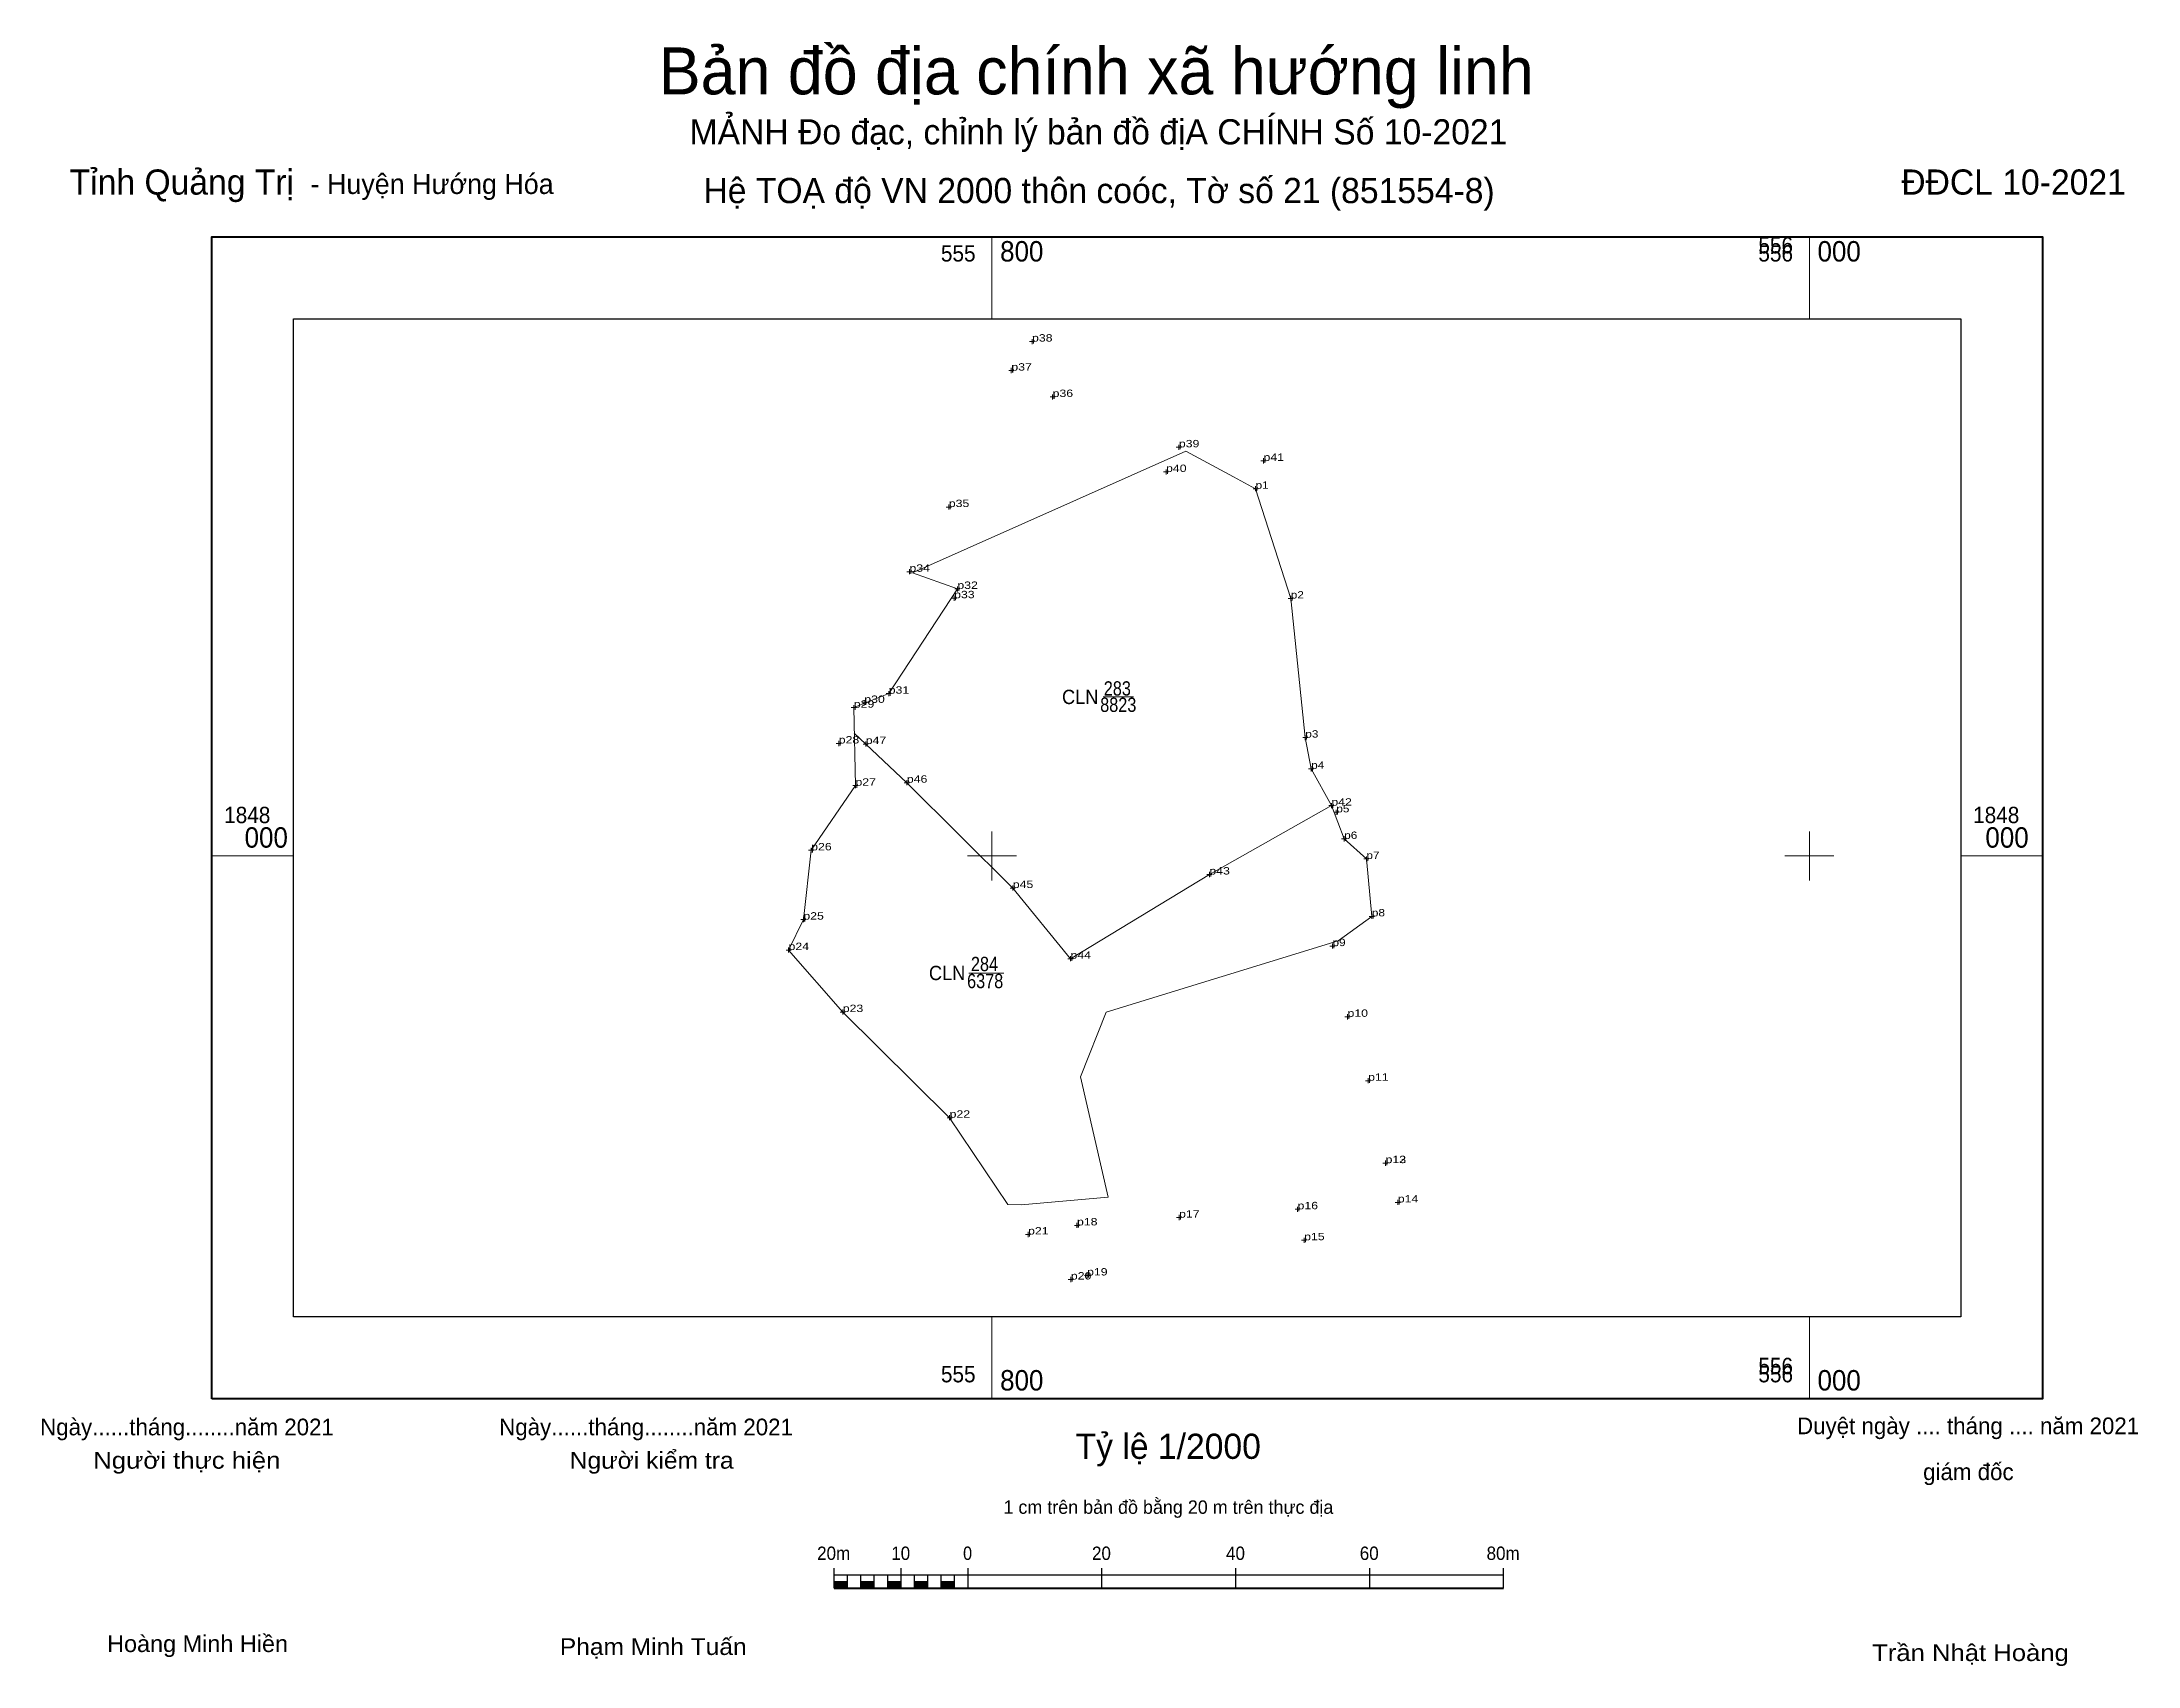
# Model space of a CAD drawing. Header units: metres. Extents: x 554355 to 557717, y 1847780 to 1848413.
# Drawn here: x 555568 to 556080, y 1847802 to 1848199 of the extents above; entities that cross this region are included whole.
import ezdxf
from ezdxf.enums import TextEntityAlignment as Align

# ---------------------------------------------------------------- set-up
doc = ezdxf.new("R2010")
doc.units = ezdxf.units.M
doc.header["$LTSCALE"] = 1.4
doc.linetypes.add('LONG_DASHED', pattern=[7.5, 6, -1.5])
for name, color, linetype, lineweight in [('10', 7, 'LONG_DASHED', 13), ('13', 7, 'Continuous', 13), ('2', 7, 'Continuous', 25), ('63', 7, 'LONG_DASHED', 13), ('7', 7, 'Continuous', 13)]:
    doc.layers.add(name, color=color, linetype=linetype, lineweight=lineweight)
doc.layers.add('12', color=7, linetype='Continuous')

msp = doc.modelspace()

# ---------------------------------------------------------------- hatches: boundary and pattern name
at = {"layer": '2'}
for points in [[(555761.4, 1847820.86), (555764.67, 1847820.86), (555764.67, 1847822.5), (555761.4, 1847822.5)], [(555767.95, 1847820.86), (555771.23, 1847820.86), (555771.23, 1847822.5), (555767.95, 1847822.5)], [(555774.5, 1847820.86), (555777.78, 1847820.86), (555777.78, 1847822.5), (555774.5, 1847822.5)], [(555781.05, 1847820.86), (555784.33, 1847820.86), (555784.33, 1847822.5), (555781.05, 1847822.5)], [(555787.61, 1847820.86), (555790.88, 1847820.86), (555790.88, 1847822.5), (555787.61, 1847822.5)]]:
    msp.add_hatch(color=256, dxfattribs=at).paths.add_polyline_path(points)

# ---------------------------------------------------------------- linework, layer by layer
at = {"layer": '10', "linetype": 'Continuous'}
msp.add_line((555780.59, 1848069.21), (555847.47, 1848098.99), dxfattribs=at)
msp.add_lwpolyline([(555847.47, 1848098.99), (555859.14, 1848092.68), (555864.51, 1848089.79), (555873.12, 1848062.95), (555876.67, 1848028.93), (555878.11, 1848021.29), (555883.05, 1848012.29), (555886.19, 1848004.15), (555891.62, 1847999.25), (555892.96, 1847985.2), (555884.71, 1847979.21), (555827.99, 1847961.76), (555821.68, 1847945.98), (555828.48, 1847916.56), (555807.16, 1847914.65), (555803.93, 1847914.7), (555789.65, 1847935.97), (555763.5, 1847961.81), (555750.24, 1847976.97), (555753.86, 1847984.42), (555755.78, 1848001.36), (555766.6, 1848017.17), (555766.2, 1848036.25), (555774.74, 1848039.67), (555791.54, 1848065.3), (555780.59, 1848069.21)], close=True, dxfattribs=at)
for points in [[(555883.05, 1848012.29), (555853.2, 1847995.44), (555819.22, 1847974.84), (555805.1, 1847992.13), (555779.19, 1848017.9), (555766.33, 1848029.97)], [(555884.71, 1847979.21), (555827.99, 1847961.76), (555821.68, 1847945.98), (555828.48, 1847916.56), (555807.16, 1847914.65), (555803.93, 1847914.7)]]:
    msp.add_lwpolyline(points, dxfattribs=at)
at = {"layer": '13'}
for p, q in [((555827.25, 1848038.92), (555834.62, 1848038.92)), ((555794.37, 1847971.35), (555802.88, 1847971.35))]:
    msp.add_line(p, q, dxfattribs=at)
at = {"layer": '2'}
for p, q in [((555761.4, 1847820.86), (555761.4, 1847825.77)), ((555761.4, 1847824.14), (555925.19, 1847824.14)), ((555764.67, 1847820.86), (555764.67, 1847824.14)), ((555767.95, 1847820.86), (555767.95, 1847824.14)), ((555771.23, 1847820.86), (555771.23, 1847824.14)), ((555774.5, 1847820.86), (555774.5, 1847824.14)), ((555777.78, 1847820.86), (555777.78, 1847825.77)), ((555781.05, 1847820.86), (555781.05, 1847824.14)), ((555784.33, 1847820.86), (555784.33, 1847824.14)), ((555787.61, 1847820.86), (555787.61, 1847824.14)), ((555790.88, 1847820.86), (555790.88, 1847824.14)), ((555794.16, 1847820.86), (555794.16, 1847825.77)), ((555826.92, 1847820.86), (555826.92, 1847825.77)), ((555859.67, 1847820.86), (555859.67, 1847825.77)), ((555892.43, 1847820.86), (555892.43, 1847825.77)), ((555925.19, 1847820.86), (555925.19, 1847825.77))]:
    msp.add_line(p, q, dxfattribs=at)
at = {"layer": '2', "lineweight": 53}
msp.add_line((555761.4, 1847820.86), (555925.19, 1847820.86), dxfattribs=at)
at = {"layer": '2', "lineweight": 13}
for points in [[(555761.4, 1847820.86), (555764.67, 1847820.86), (555764.67, 1847822.5), (555761.4, 1847822.5)], [(555767.95, 1847820.86), (555771.23, 1847820.86), (555771.23, 1847822.5), (555767.95, 1847822.5)], [(555774.5, 1847820.86), (555777.78, 1847820.86), (555777.78, 1847822.5), (555774.5, 1847822.5)], [(555781.05, 1847820.86), (555784.33, 1847820.86), (555784.33, 1847822.5), (555781.05, 1847822.5)], [(555787.61, 1847820.86), (555790.88, 1847820.86), (555790.88, 1847822.5), (555787.61, 1847822.5)]]:
    msp.add_lwpolyline(points, close=True, dxfattribs=at)
at = {"layer": '63', "linetype": 'Continuous'}
for p, q in [((555800, 1848131.36), (555800, 1848151.36)), ((556000, 1848131.36), (556000, 1848151.36)), ((555800, 1847994), (555800, 1848006)), ((556000, 1847994), (556000, 1848006)), ((555609.15, 1848000), (555629.15, 1848000)), ((555794, 1848000), (555806, 1848000)), ((555994, 1848000), (556006, 1848000)), ((556037.07, 1848000), (556057.07, 1848000)), ((555800, 1847867.24), (555800, 1847887.24)), ((556000, 1847867.24), (556000, 1847887.24))]:
    msp.add_line(p, q, dxfattribs=at)
at = {"layer": '63', "linetype": 'Continuous', "lineweight": 40}
msp.add_lwpolyline([(555609.15, 1847867.24), (555609.15, 1848151.36), (556057.07, 1848151.36), (556057.07, 1847867.24)], close=True, dxfattribs=at)
at = {"layer": '63', "linetype": 'Continuous', "lineweight": 25}
msp.add_lwpolyline([(555629.15, 1847887.24), (555629.15, 1848131.36), (556037.07, 1848131.36), (556037.07, 1847887.24)], close=True, dxfattribs=at)
msp.add_lwpolyline([(555629.15, 1847887.24), (555629.15, 1848131.36), (556037.07, 1848131.36), (556037.07, 1847887.24)], close=True, dxfattribs=at)
msp.add_lwpolyline([(555629.15, 1847887.24), (555629.15, 1848131.36), (556037.07, 1848131.36), (556037.07, 1847887.24)], close=True, dxfattribs=at)
at = {"layer": '7'}
for p, q in [((555810.44, 1848125.79), (555809.19, 1848125.79)), ((555809.81, 1848125.16), (555809.81, 1848126.41)), ((555805.38, 1848118.69), (555804.13, 1848118.69)), ((555804.75, 1848118.07), (555804.75, 1848119.32)), ((555815.47, 1848112.24), (555814.23, 1848112.24)), ((555814.85, 1848111.62), (555814.85, 1848112.86)), ((555846.37, 1848099.93), (555845.12, 1848099.93)), ((555845.74, 1848099.3), (555845.74, 1848100.55)), ((555843.23, 1848093.9), (555841.98, 1848093.9)), ((555842.6, 1848093.28), (555842.6, 1848094.52)), ((555867.08, 1848096.61), (555865.83, 1848096.61)), ((555866.46, 1848095.99), (555866.46, 1848097.23)), ((555865.13, 1848089.79), (555863.88, 1848089.79)), ((555864.51, 1848089.16), (555864.51, 1848090.41)), ((555790.08, 1848085.31), (555788.83, 1848085.31)), ((555789.45, 1848084.68), (555789.45, 1848085.93)), ((555780.45, 1848069.48), (555779.2, 1848069.48)), ((555779.82, 1848068.86), (555779.82, 1848070.11)), ((555790.75, 1848062.4), (555790.75, 1848063.64)), ((555792.16, 1848065.3), (555790.92, 1848065.3)), ((555791.54, 1848064.68), (555791.54, 1848065.92)), ((555873.12, 1848062.32), (555873.12, 1848063.57)), ((555791.38, 1848063.02), (555790.13, 1848063.02)), ((555873.74, 1848062.95), (555872.49, 1848062.95)), ((555768.77, 1848036.8), (555768.77, 1848038.05)), ((555775.36, 1848039.67), (555774.11, 1848039.67)), ((555774.74, 1848039.05), (555774.74, 1848040.3)), ((555766.83, 1848036.25), (555765.58, 1848036.25)), ((555766.2, 1848035.63), (555766.2, 1848036.88)), ((555769.39, 1848037.42), (555768.14, 1848037.42)), ((555763.14, 1848027.49), (555761.9, 1848027.49)), ((555762.52, 1848026.86), (555762.52, 1848028.11)), ((555769.74, 1848027.35), (555768.49, 1848027.35)), ((555769.12, 1848026.72), (555769.12, 1848027.97)), ((555877.3, 1848028.93), (555876.05, 1848028.93)), ((555876.67, 1848028.3), (555876.67, 1848029.55)), ((555767.23, 1848017.17), (555765.98, 1848017.17)), ((555766.6, 1848016.55), (555766.6, 1848017.8)), ((555779.81, 1848017.9), (555778.56, 1848017.9)), ((555779.19, 1848017.27), (555779.19, 1848018.52)), ((555878.74, 1848021.29), (555877.49, 1848021.29)), ((555878.11, 1848020.67), (555878.11, 1848021.92)), ((555883.67, 1848012.29), (555882.43, 1848012.29)), ((555883.05, 1848011.67), (555883.05, 1848012.92)), ((555884.88, 1848010.65), (555883.64, 1848010.65)), ((555884.26, 1848010.02), (555884.26, 1848011.27)), ((555755.78, 1848000.74), (555755.78, 1848001.98)), ((555886.82, 1848004.15), (555885.57, 1848004.15)), ((555886.19, 1848003.53), (555886.19, 1848004.78)), ((555756.4, 1848001.36), (555755.15, 1848001.36)), ((555892.25, 1847999.25), (555891, 1847999.25)), ((555891.62, 1847998.62), (555891.62, 1847999.87)), ((555805.72, 1847992.13), (555804.48, 1847992.13)), ((555805.1, 1847991.5), (555805.1, 1847992.75)), ((555853.82, 1847995.44), (555852.57, 1847995.44)), ((555853.2, 1847994.82), (555853.2, 1847996.07)), ((555754.48, 1847984.42), (555753.23, 1847984.42)), ((555753.86, 1847983.8), (555753.86, 1847985.05)), ((555893.58, 1847985.2), (555892.34, 1847985.2)), ((555892.96, 1847984.57), (555892.96, 1847985.82)), ((555750.87, 1847976.97), (555749.62, 1847976.97)), ((555750.24, 1847976.34), (555750.24, 1847977.59)), ((555883.95, 1847977.93), (555882.7, 1847977.93)), ((555883.33, 1847977.31), (555883.33, 1847978.56)), ((555819.85, 1847974.84), (555818.6, 1847974.84)), ((555819.22, 1847974.21), (555819.22, 1847975.46)), ((555764.12, 1847961.81), (555762.88, 1847961.81)), ((555763.5, 1847961.18), (555763.5, 1847962.43)), ((555887.63, 1847960.64), (555886.38, 1847960.64)), ((555887, 1847960.01), (555887, 1847961.26)), ((555892.04, 1847944.39), (555892.04, 1847945.64)), ((555892.66, 1847945.01), (555891.41, 1847945.01)), ((555790.28, 1847935.97), (555789.03, 1847935.97)), ((555789.65, 1847935.34), (555789.65, 1847936.59)), ((555896.92, 1847924.85), (555895.68, 1847924.85)), ((555896.94, 1847924.85), (555895.7, 1847924.85)), ((555896.3, 1847924.22), (555896.3, 1847925.47)), ((555896.32, 1847924.23), (555896.32, 1847925.48)), ((555899.94, 1847915.24), (555898.69, 1847915.24)), ((555899.31, 1847914.62), (555899.31, 1847915.86)), ((555821.44, 1847909.62), (555820.19, 1847909.62)), ((555820.81, 1847908.99), (555820.81, 1847910.24)), ((555846.42, 1847911.54), (555845.17, 1847911.54)), ((555845.79, 1847910.92), (555845.79, 1847912.17)), ((555875.4, 1847913.58), (555874.16, 1847913.58)), ((555874.78, 1847912.95), (555874.78, 1847914.2)), ((555809.46, 1847907.4), (555808.22, 1847907.4)), ((555808.84, 1847906.77), (555808.84, 1847908.02)), ((555877.01, 1847906), (555875.76, 1847906)), ((555876.39, 1847905.37), (555876.39, 1847906.62)), ((555819.93, 1847896.39), (555818.68, 1847896.39)), ((555819.31, 1847895.77), (555819.31, 1847897.01)), ((555823.91, 1847897.37), (555822.66, 1847897.37)), ((555823.28, 1847896.75), (555823.28, 1847898))]:
    msp.add_line(p, q, dxfattribs=at)

# ---------------------------------------------------------------- texts
at = {"layer": '12'}
for s, width, p in [('p38', 1.25, (555809.81, 1848125.79)), ('p37', 1.25, (555804.75, 1848118.69)), ('p36', 1.25, (555814.85, 1848112.24)), ('p39', 1.25, (555845.74, 1848099.93)), ('p40', 1.25, (555842.6, 1848093.9)), ('p41', 1.25, (555866.46, 1848096.61)), ('p1', 1.2, (555864.51, 1848089.79)), ('p35', 1.25, (555789.45, 1848085.31)), ('p34', 1.25, (555779.82, 1848069.48)), ('p33', 1.25, (555790.75, 1848063.02)), ('p32', 1.25, (555791.54, 1848065.3)), ('p2', 1.2, (555873.12, 1848062.95)), ('p29', 1.25, (555766.2, 1848036.25)), ('p30', 1.25, (555768.77, 1848037.42)), ('p31', 1.25, (555774.74, 1848039.67)), ('p28', 1.25, (555762.52, 1848027.49)), ('p47', 1.25, (555769.12, 1848027.35)), ('p3', 1.2, (555876.67, 1848028.93)), ('p4', 1.2, (555878.11, 1848021.29)), ('p27', 1.25, (555766.6, 1848017.17)), ('p46', 1.25, (555779.19, 1848017.9)), ('p42', 1.25, (555883.05, 1848012.29)), ('p5', 1.2, (555884.26, 1848010.65)), ('p26', 1.25, (555755.78, 1848001.36)), ('p6', 1.2, (555886.19, 1848004.15)), ('p43', 1.25, (555853.2, 1847995.44)), ('p7', 1.2, (555891.62, 1847999.25)), ('p45', 1.25, (555805.1, 1847992.13)), ('p25', 1.25, (555753.86, 1847984.42)), ('p8', 1.2, (555892.96, 1847985.2)), ('p24', 1.25, (555750.24, 1847976.97)), ('p44', 1.25, (555819.22, 1847974.84)), ('p9', 1.2, (555883.33, 1847977.93)), ('p23', 1.25, (555763.5, 1847961.81)), ('p10', 1.25, (555887, 1847960.64)), ('p11', 1.25, (555892.04, 1847945.01)), ('p22', 1.25, (555789.65, 1847935.97)), ('p12', 1.25, (555896.3, 1847924.85)), ('p13', 1.25, (555896.32, 1847924.85)), ('p16', 1.25, (555874.78, 1847913.58)), ('p14', 1.25, (555899.31, 1847915.24)), ('p18', 1.25, (555820.81, 1847909.62)), ('p17', 1.25, (555845.79, 1847911.54)), ('p21', 1.25, (555808.84, 1847907.4)), ('p15', 1.25, (555876.39, 1847906)), ('p19', 1.25, (555823.28, 1847897.37)), ('p20', 1.25, (555819.31, 1847896.39))]:
    msp.add_text(s, height=1.8, dxfattribs=dict(at, width=width)).set_placement(p)
at = {"layer": '13'}
for s, width, p in [('283', 0.85, (555830.685, 1848039.21)), ('CLN', 0.95, (555821.6, 1848037.13)), ('8823', 0.85, (555830.915, 1848035.21)), ('CLN', 0.95, (555789.04, 1847969.61)), ('6378', 0.85, (555798.345, 1847967.64)), ('284', 0.85, (555798.18, 1847971.81))]:
    msp.add_text(s, height=3.5, dxfattribs=dict(at, width=width)).set_placement(p, align=Align.CENTER)
at = {"layer": '2'}
for s, height, p in [('Bản đồ địa chính xã hướng linh', 11.48, (555825.535, 1848186.24)), ('MẢNH Đo đạc, chỉnh lý bản đồ địA CHÍNH Số 10-2021', 6.16, (555826.07, 1848174)), ('Hệ TOẠ độ VN 2000 thôn coóc, Tờ số 21 (851554-8)', 6.16, (555826.21, 1848159.64)), ('Ngày......tháng........năm 2021', 4.08, (555603.055, 1847858.28)), ('Ngày......tháng........năm 2021', 4.08, (555715.375, 1847858.28)), ('Tỷ lệ 1/2000', 6.16, (555843.145, 1847852.52)), ('Duyệt ngày .... tháng .... năm 2021', 4.08, (556038.845, 1847858.56)), ('giám đốc', 4.08, (556038.915, 1847847.32)), ('1 cm trên bản đồ bằng 20 m trên thực địa', 3.28, (555843.18, 1847839.08))]:
    msp.add_text(s, height=height, dxfattribs=at).set_placement(p, align=Align.CENTER)
for s, height, p in [('Tỉnh Quảng Trị ', 6.156, (555574.35, 1848161.72)), ('- Huyện Hướng Hóa', 4.912, (555633.31, 1848161.88))]:
    msp.add_text(s, height=height, dxfattribs=at).set_placement(p)
msp.add_text('ĐĐCL 10-2021', height=6.16, dxfattribs=at).set_placement((556077.44, 1848161.72), align=Align.RIGHT)
for s, height, width, p in [('Người thực hiện', 4.094, 1.15, (555603.015, 1847850.12)), ('Người kiểm tra', 4.094, 1.1, (555716.75, 1847850.12)), ('20m', 3.275, 0.95, (555761.28, 1847827.8)), ('10', 3.275, 0.95, (555777.68, 1847827.8)), ('0', 3.275, 0.9, (555794.045, 1847827.8)), ('20', 3.275, 0.95, (555826.8, 1847827.8)), ('40', 3.275, 0.95, (555859.6, 1847827.8)), ('60', 3.275, 0.95, (555892.32, 1847827.8)), ('80m', 3.275, 0.95, (555925.08, 1847827.8)), ('Hoàng Minh Hiền', 4.08, 1.05, (555605.645, 1847805.28)), ('Phạm Minh Tuấn', 4.08, 1.1, (555717.135, 1847804.56)), ('Trần Nhật Hoàng', 4.08, 1.15, (556039.425, 1847803.08))]:
    msp.add_text(s, height=height, dxfattribs=dict(at, width=width)).set_placement(p, align=Align.CENTER)
at = {"layer": '63', "width": 0.95}
for s, height, p in [('800', 5, (555802, 1848145.36)), ('000', 5, (556002, 1848145.36)), ('1848', 4, (555612.15, 1848008)), ('1848', 4, (555612.15, 1848008)), ('1848', 4, (556040.07, 1848008)), ('1848', 4, (556040.07, 1848008)), ('000', 5, (555617.15, 1848002)), ('000', 5, (556043.07, 1848002)), ('800', 5, (555802, 1847869.24)), ('000', 5, (556002, 1847869.24))]:
    msp.add_text(s, height=height, dxfattribs=at).set_placement(p)
for s, p in [('556', (555996, 1848147.36)), ('555', (555796, 1848145.36)), ('556', (555996, 1848145.36)), ('555', (555796, 1847871.24)), ('556', (555996, 1847873.24)), ('556', (555996, 1847871.24))]:
    msp.add_text(s, height=4, dxfattribs=at).set_placement(p, align=Align.RIGHT)

doc.saveas('drawing.dxf')
